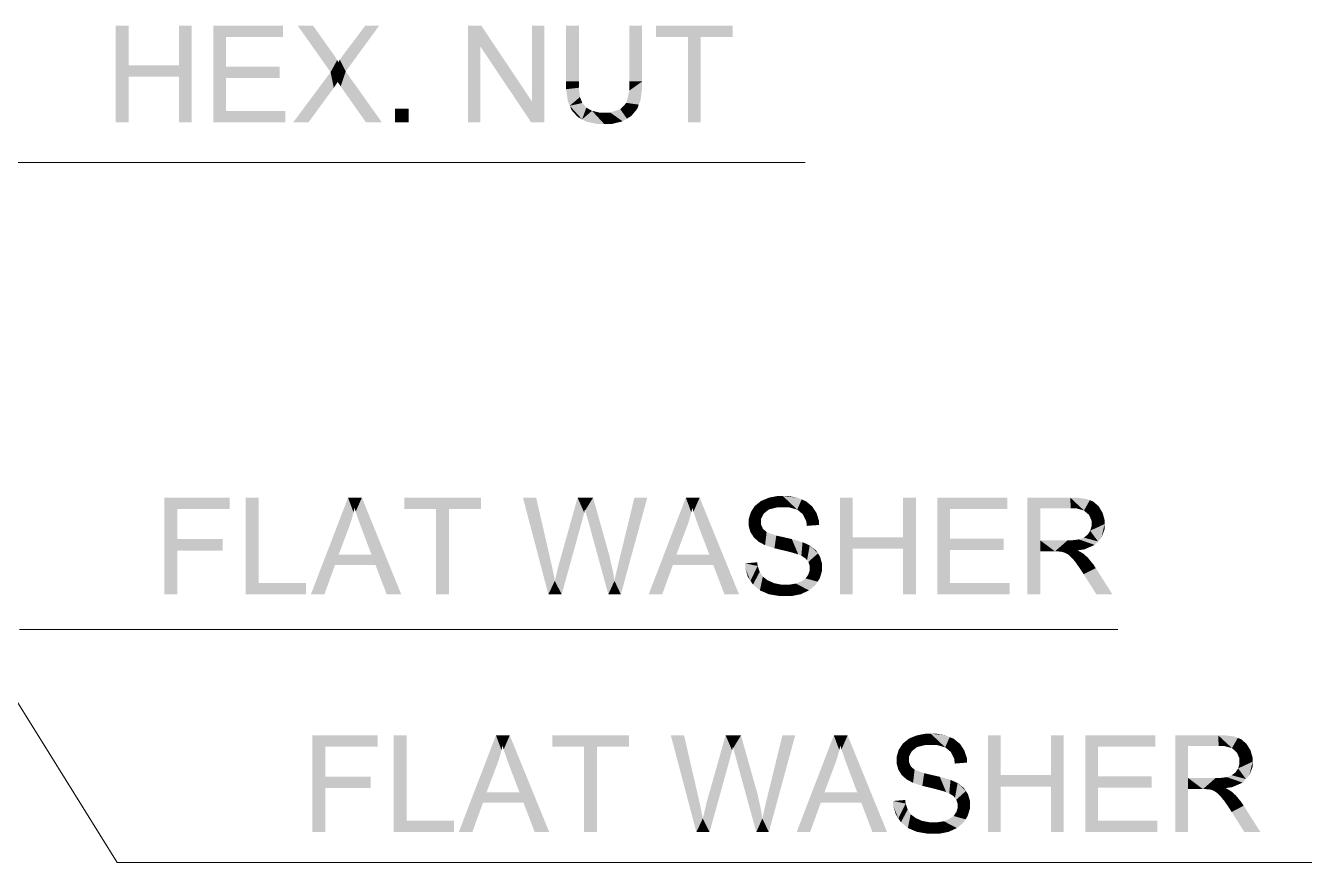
# Model space of a CAD drawing. Header units: millimetres. Extents: x 2 to 579, y 1 to 405.
# Drawn here: x 261.29 to 272.7, y 118.2 to 125.67 of the extents above; entities that cross this region are included whole.
import ezdxf

# ---------------------------------------------------------------- set-up
doc = ezdxf.new("R2010")
doc.units = ezdxf.units.MM
doc.linetypes.add('XKITLINE00', pattern=[0])
doc.layers.add('LinkedObject', color=7, linetype='Continuous', lineweight=0)

# ---------------------------------------------------------------- blocks, each defined once
blk = doc.blocks.new('*A4')
at = {"layer": 'LinkedObject'}
for points in [[(262.206, 125.313), (262.091, 124.804), (262.091, 125.668)], [(262.206, 125.313), (262.091, 125.668), (262.206, 125.668)], [(262.769, 125.668), (262.655, 125.313), (262.655, 125.668)], [(262.655, 125.211), (262.655, 125.313), (262.769, 125.668)], [(262.655, 125.211), (262.769, 125.668), (262.769, 124.804)], [(263.075, 125.302), (262.961, 124.804), (262.961, 125.668)], [(263.075, 125.302), (262.961, 125.668), (263.075, 125.566)], [(263.585, 125.566), (262.961, 125.668), (263.585, 125.668)], [(263.075, 125.566), (262.961, 125.668), (263.585, 125.566)], [(263.852, 125.668), (264.009, 125.252), (263.715, 125.668)], [(264.009, 125.447), (264.009, 125.252), (263.852, 125.668)], [(264.144, 125.258), (264.146, 125.438), (264.443, 125.668)], [(264.443, 125.668), (264.146, 125.438), (264.319, 125.668)], [(265.236, 125.668), (265.346, 125.482), (265.236, 124.804)], [(265.346, 125.482), (265.236, 125.668), (265.354, 125.668)], [(265.346, 125.482), (265.354, 125.668), (265.799, 124.804)], [(265.799, 124.804), (265.354, 125.668), (265.807, 124.99)], [(265.916, 125.668), (265.807, 124.99), (265.807, 125.668)], [(265.916, 124.804), (265.807, 124.99), (265.916, 125.668)], [(266.225, 125.668), (266.111, 125.169), (266.111, 125.668)], [(266.225, 125.169), (266.111, 125.169), (266.225, 125.668)], [(266.79, 125.668), (266.676, 125.169), (266.676, 125.668)], [(266.79, 125.169), (266.676, 125.169), (266.79, 125.668)], [(266.915, 125.668), (267.199, 125.566), (266.915, 125.566)], [(267.313, 125.566), (267.199, 125.566), (266.915, 125.668)], [(267.313, 125.566), (266.915, 125.668), (267.599, 125.668)], [(267.199, 124.804), (267.313, 125.566), (267.313, 124.804)], [(267.199, 125.566), (267.313, 125.566), (267.199, 124.804)], [(267.313, 125.566), (267.599, 125.668), (267.599, 125.566)], [(265.236, 124.804), (265.346, 125.482), (265.346, 124.804)], [(264.034, 125.413), (264.009, 125.252), (264.009, 125.447)], [(264.068, 125.36), (264.009, 125.252), (264.034, 125.413)], [(264.078, 125.341), (264.009, 125.252), (264.068, 125.36)], [(264.009, 125.252), (264.078, 125.341), (264.144, 125.258)], [(264.092, 125.364), (264.144, 125.258), (264.078, 125.341)], [(264.126, 125.412), (264.144, 125.258), (264.092, 125.364)], [(264.146, 125.438), (264.144, 125.258), (264.126, 125.412)], [(262.206, 125.211), (262.091, 124.804), (262.206, 125.313)], [(262.206, 125.313), (262.655, 125.211), (262.206, 125.211)], [(262.655, 125.313), (262.655, 125.211), (262.206, 125.313)], [(263.075, 125.2), (262.961, 124.804), (263.075, 125.302)], [(263.553, 125.2), (263.075, 125.302), (263.553, 125.302)], [(263.075, 125.2), (263.075, 125.302), (263.553, 125.2)], [(264.009, 125.252), (264.031, 125.104), (263.675, 124.804)], [(264.144, 125.258), (264.072, 125.165), (264.009, 125.252)], [(264.031, 125.104), (264.009, 125.252), (264.038, 125.112)], [(264.038, 125.112), (264.009, 125.252), (264.058, 125.143)], [(264.058, 125.143), (264.009, 125.252), (264.072, 125.165)], [(264.072, 125.165), (264.144, 125.258), (264.081, 125.152)], [(264.081, 125.152), (264.144, 125.258), (264.099, 125.125)], [(264.099, 125.125), (264.144, 125.258), (264.108, 125.112)], [(264.108, 125.112), (264.144, 125.258), (264.325, 124.804)], [(264.325, 124.804), (264.144, 125.258), (264.467, 124.804)], [(262.091, 124.804), (262.206, 125.211), (262.206, 124.804)], [(262.655, 125.211), (262.769, 124.804), (262.655, 124.804)], [(263.075, 124.906), (262.961, 124.804), (263.075, 125.2)], [(266.225, 125.169), (266.111, 125.1), (266.111, 125.169)], [(266.225, 125.113), (266.111, 125.1), (266.225, 125.169)], [(266.225, 125.113), (266.144, 124.952), (266.111, 125.1)], [(266.235, 125.03), (266.144, 124.952), (266.225, 125.113)], [(266.649, 124.978), (266.79, 125.169), (266.76, 124.962)], [(266.676, 125.088), (266.79, 125.169), (266.649, 124.978)], [(266.79, 125.169), (266.676, 125.088), (266.676, 125.169)], [(266.76, 124.962), (266.79, 125.169), (266.775, 125)], [(266.775, 125), (266.79, 125.169), (266.79, 125.104)], [(263.675, 124.804), (264.031, 125.104), (263.812, 124.804)], [(266.111, 125.1), (266.144, 124.952), (266.127, 124.992)], [(266.144, 124.952), (266.235, 125.03), (266.246, 125.003)], [(266.256, 124.977), (266.144, 124.952), (266.246, 125.003)], [(262.961, 124.804), (263.075, 124.906), (263.605, 124.804)], [(263.605, 124.804), (263.075, 124.906), (263.605, 124.906)], [(264.705, 124.925), (264.584, 124.804), (264.584, 124.925)], [(264.705, 124.804), (264.584, 124.804), (264.705, 124.925)], [(265.807, 124.99), (265.916, 124.804), (265.799, 124.804)], [(266.256, 124.977), (266.254, 124.831), (266.144, 124.952)], [(266.144, 124.952), (266.254, 124.831), (266.16, 124.913)], [(266.16, 124.913), (266.254, 124.831), (266.215, 124.852)], [(266.292, 124.935), (266.254, 124.831), (266.256, 124.977)], [(266.254, 124.831), (266.292, 124.935), (266.318, 124.921)], [(266.343, 124.907), (266.254, 124.831), (266.318, 124.921)], [(266.343, 124.907), (266.452, 124.789), (266.254, 124.831)], [(266.406, 124.892), (266.452, 124.789), (266.343, 124.907)], [(266.452, 124.789), (266.406, 124.892), (266.442, 124.892)], [(266.505, 124.892), (266.452, 124.789), (266.442, 124.892)], [(266.452, 124.789), (266.505, 124.892), (266.515, 124.789)], [(266.654, 124.837), (266.505, 124.892), (266.595, 124.921)], [(266.616, 124.813), (266.505, 124.892), (266.654, 124.837)], [(266.515, 124.789), (266.505, 124.892), (266.616, 124.813)], [(266.622, 124.949), (266.693, 124.861), (266.595, 124.921)], [(266.595, 124.921), (266.693, 124.861), (266.654, 124.837)], [(266.76, 124.962), (266.622, 124.949), (266.649, 124.978)], [(266.746, 124.924), (266.622, 124.949), (266.76, 124.962)], [(266.693, 124.861), (266.622, 124.949), (266.746, 124.924)], [(266.254, 124.831), (266.452, 124.789), (266.292, 124.81)], [(266.292, 124.81), (266.452, 124.789), (266.392, 124.789)], [(268.002, 121.469), (267.998, 121.368), (267.922, 121.454)], [(268.045, 121.469), (267.998, 121.368), (268.002, 121.469)], [(267.998, 121.368), (268.045, 121.469), (268.049, 121.368)], [(268.045, 121.469), (268.099, 121.368), (268.049, 121.368)], [(268.178, 121.453), (268.045, 121.469), (268.093, 121.469)], [(268.214, 121.438), (268.045, 121.469), (268.178, 121.453)], [(268.174, 121.347), (268.045, 121.469), (268.214, 121.438)], [(268.099, 121.368), (268.045, 121.469), (268.174, 121.347)], [(262.64, 121.084), (262.526, 120.59), (262.526, 121.454)], [(262.64, 121.084), (262.526, 121.454), (262.64, 121.352)], [(263.109, 121.352), (262.526, 121.454), (263.109, 121.454)], [(262.64, 121.352), (262.526, 121.454), (263.109, 121.352)], [(263.366, 121.454), (263.252, 120.59), (263.252, 121.454)], [(263.366, 120.692), (263.252, 120.59), (263.366, 121.454)], [(264.165, 121.454), (264.176, 121.198), (263.833, 120.59)], [(264.176, 121.198), (264.165, 121.454), (264.191, 121.239)], [(264.191, 121.239), (264.165, 121.454), (264.214, 121.322)], [(264.214, 121.322), (264.165, 121.454), (264.223, 121.363)], [(264.288, 121.454), (264.223, 121.363), (264.165, 121.454)], [(264.223, 121.363), (264.288, 121.454), (264.233, 121.328)], [(264.233, 121.328), (264.288, 121.454), (264.264, 121.238)], [(264.264, 121.238), (264.288, 121.454), (264.284, 121.183)], [(264.284, 121.183), (264.288, 121.454), (264.374, 120.945)], [(264.374, 120.945), (264.288, 121.454), (264.41, 120.852)], [(264.41, 120.852), (264.288, 121.454), (264.64, 120.59)], [(264.667, 121.454), (264.951, 121.352), (264.667, 121.352)], [(265.066, 121.352), (264.951, 121.352), (264.667, 121.454)], [(265.066, 121.352), (264.667, 121.454), (265.351, 121.454)], [(264.951, 120.59), (265.066, 121.352), (265.066, 120.59)], [(264.951, 121.352), (265.066, 121.352), (264.951, 120.59)], [(265.066, 121.352), (265.351, 121.454), (265.351, 121.352)], [(265.844, 121.454), (265.953, 120.59), (265.726, 121.454)], [(265.974, 120.887), (265.953, 120.59), (265.844, 121.454)], [(266.214, 121.454), (266.254, 121.248), (266.05, 120.87)], [(266.254, 121.248), (266.214, 121.454), (266.26, 121.269)], [(266.26, 121.269), (266.214, 121.454), (266.273, 121.32)], [(266.273, 121.32), (266.214, 121.454), (266.28, 121.35)], [(266.352, 121.454), (266.28, 121.35), (266.214, 121.454)], [(266.28, 121.35), (266.352, 121.454), (266.282, 121.34)], [(266.282, 121.34), (266.352, 121.454), (266.296, 121.289)], [(266.296, 121.289), (266.352, 121.454), (266.308, 121.248)], [(266.308, 121.248), (266.352, 121.454), (266.475, 121.016)], [(266.836, 121.454), (266.586, 120.898), (266.721, 121.454)], [(266.6, 120.59), (266.586, 120.898), (266.836, 121.454)], [(267.18, 121.454), (267.191, 121.198), (266.848, 120.59)], [(267.191, 121.198), (267.18, 121.454), (267.206, 121.239)], [(267.206, 121.239), (267.18, 121.454), (267.229, 121.322)], [(267.229, 121.322), (267.18, 121.454), (267.238, 121.363)], [(267.303, 121.454), (267.238, 121.363), (267.18, 121.454)], [(267.238, 121.363), (267.303, 121.454), (267.248, 121.328)], [(267.248, 121.328), (267.303, 121.454), (267.279, 121.238)], [(267.279, 121.238), (267.303, 121.454), (267.299, 121.183)], [(267.299, 121.183), (267.303, 121.454), (267.39, 120.945)], [(267.39, 120.945), (267.303, 121.454), (267.425, 120.852)], [(267.425, 120.852), (267.303, 121.454), (267.655, 120.59)], [(267.778, 121.353), (267.741, 121.23), (267.76, 121.324)], [(267.875, 121.311), (267.741, 121.23), (267.778, 121.353)], [(267.797, 121.381), (267.898, 121.33), (267.778, 121.353)], [(267.778, 121.353), (267.898, 121.33), (267.875, 121.311)], [(267.851, 121.424), (267.898, 121.33), (267.797, 121.381)], [(267.922, 121.349), (267.851, 121.424), (267.887, 121.439)], [(267.898, 121.33), (267.851, 121.424), (267.922, 121.349)], [(267.922, 121.454), (267.998, 121.368), (267.887, 121.439)], [(267.887, 121.439), (267.998, 121.368), (267.922, 121.349)], [(268.214, 121.438), (268.2, 121.326), (268.174, 121.347)], [(268.251, 121.422), (268.2, 121.326), (268.214, 121.438)], [(268.2, 121.326), (268.251, 121.422), (268.225, 121.305)], [(268.225, 121.305), (268.251, 121.422), (268.327, 121.347)], [(268.327, 121.347), (268.255, 121.243), (268.225, 121.305)], [(268.327, 121.347), (268.251, 121.422), (268.307, 121.377)], [(268.347, 121.316), (268.255, 121.243), (268.327, 121.347)], [(268.669, 121.099), (268.555, 120.59), (268.555, 121.454)], [(268.669, 121.099), (268.555, 121.454), (268.669, 121.454)], [(269.233, 121.454), (269.119, 121.099), (269.119, 121.454)], [(269.119, 120.997), (269.119, 121.099), (269.233, 121.454)], [(269.119, 120.997), (269.233, 121.454), (269.233, 120.59)], [(269.538, 121.088), (269.424, 120.59), (269.424, 121.454)], [(269.538, 121.088), (269.424, 121.454), (269.538, 121.352)], [(270.049, 121.352), (269.424, 121.454), (270.049, 121.454)], [(269.538, 121.352), (269.424, 121.454), (270.049, 121.352)], [(270.343, 121.073), (270.229, 120.59), (270.229, 121.454)], [(270.229, 121.454), (270.343, 121.359), (270.343, 121.073)], [(270.616, 121.359), (270.229, 121.454), (270.611, 121.454)], [(270.343, 121.359), (270.229, 121.454), (270.616, 121.359)], [(270.611, 121.454), (270.664, 121.359), (270.616, 121.359)], [(270.756, 121.442), (270.611, 121.454), (270.669, 121.454)], [(270.786, 121.431), (270.611, 121.454), (270.756, 121.442)], [(270.734, 121.339), (270.611, 121.454), (270.786, 121.431)], [(270.664, 121.359), (270.611, 121.454), (270.734, 121.339)], [(270.786, 121.431), (270.756, 121.319), (270.734, 121.339)], [(270.816, 121.419), (270.756, 121.319), (270.786, 121.431)], [(270.756, 121.319), (270.816, 121.419), (270.779, 121.3)], [(270.779, 121.3), (270.816, 121.419), (270.882, 121.348)], [(270.882, 121.348), (270.801, 121.249), (270.779, 121.3)], [(270.9, 121.319), (270.801, 121.249), (270.882, 121.348)], [(270.882, 121.348), (270.816, 121.419), (270.864, 121.378)], [(266.05, 120.87), (266.254, 121.248), (266.072, 120.59)], [(266.475, 121.016), (266.488, 120.59), (266.308, 121.248)], [(267.76, 121.324), (267.741, 121.23), (267.741, 121.263)], [(267.851, 121.265), (267.741, 121.23), (267.875, 121.311)], [(267.741, 121.23), (267.851, 121.265), (267.851, 121.238)], [(267.851, 121.215), (267.741, 121.23), (267.851, 121.238)], [(267.741, 121.23), (267.851, 121.215), (267.741, 121.201)], [(268.368, 121.248), (268.255, 121.243), (268.347, 121.316)], [(268.369, 121.21), (268.255, 121.243), (268.368, 121.248)], [(268.255, 121.243), (268.369, 121.21), (268.26, 121.202)], [(270.918, 121.254), (270.801, 121.249), (270.9, 121.319)], [(270.918, 121.218), (270.801, 121.249), (270.918, 121.254)], [(270.801, 121.249), (270.918, 121.218), (270.801, 121.219)], [(263.833, 120.59), (264.176, 121.198), (264.081, 120.945)], [(266.848, 120.59), (267.191, 121.198), (267.096, 120.945)], [(267.741, 121.201), (267.851, 121.215), (267.756, 121.147)], [(267.756, 121.147), (267.851, 121.215), (267.772, 121.123)], [(267.772, 121.123), (267.851, 121.215), (267.868, 121.176)], [(267.868, 121.176), (267.833, 121.058), (267.772, 121.123)], [(267.772, 121.123), (267.833, 121.058), (267.787, 121.099)], [(267.885, 121.161), (267.833, 121.058), (267.868, 121.176)], [(267.833, 121.058), (267.885, 121.161), (267.864, 121.042)], [(267.864, 121.042), (267.885, 121.161), (267.901, 121.146)], [(267.864, 121.042), (267.901, 121.146), (267.887, 121.029)], [(267.887, 121.029), (267.901, 121.146), (267.971, 121.002)], [(267.971, 121.002), (267.901, 121.146), (267.987, 121.115)], [(267.971, 121.002), (267.987, 121.115), (268.03, 120.988)], [(268.03, 120.988), (267.987, 121.115), (268.057, 121.1)], [(270.859, 121.063), (270.733, 121.097), (270.766, 121.123)], [(270.778, 121.141), (270.859, 121.063), (270.766, 121.123)], [(270.789, 121.159), (270.859, 121.063), (270.778, 121.141)], [(270.789, 121.159), (270.918, 121.218), (270.859, 121.063)], [(270.801, 121.198), (270.918, 121.218), (270.789, 121.159)], [(270.918, 121.218), (270.801, 121.198), (270.801, 121.219)], [(270.859, 121.063), (270.918, 121.218), (270.889, 121.095)], [(270.889, 121.095), (270.918, 121.218), (270.918, 121.172)], [(262.64, 120.982), (262.526, 120.59), (262.64, 121.084)], [(263.045, 120.982), (262.64, 121.084), (263.045, 121.084)], [(262.64, 120.982), (262.64, 121.084), (263.045, 120.982)], [(266.498, 120.935), (266.488, 120.59), (266.475, 121.016)], [(268.03, 120.988), (268.057, 121.1), (268.09, 120.974)], [(268.09, 120.974), (268.057, 121.1), (268.126, 121.084)], [(268.09, 120.974), (268.126, 121.084), (268.166, 120.953)], [(268.166, 120.953), (268.126, 121.084), (268.184, 120.946)], [(268.184, 120.946), (268.126, 121.084), (268.211, 120.936)], [(268.222, 121.056), (268.211, 120.936), (268.126, 121.084)], [(268.248, 121.045), (268.211, 120.936), (268.222, 121.056)], [(268.211, 120.936), (268.248, 121.045), (268.25, 120.91)], [(268.25, 120.91), (268.248, 121.045), (268.286, 121.027)], [(268.25, 120.91), (268.286, 121.027), (268.262, 120.895)], [(268.262, 120.895), (268.286, 121.027), (268.274, 120.88)], [(268.286, 121.027), (268.359, 120.956), (268.274, 120.88)], [(268.359, 120.956), (268.286, 121.027), (268.341, 120.983)], [(268.669, 120.997), (268.555, 120.59), (268.669, 121.099)], [(268.669, 121.099), (269.119, 120.997), (268.669, 120.997)], [(269.119, 121.099), (269.119, 120.997), (268.669, 121.099)], [(269.538, 120.986), (269.424, 120.59), (269.538, 121.088)], [(270.017, 120.986), (269.538, 121.088), (270.017, 121.088)], [(269.538, 120.986), (269.538, 121.088), (270.017, 120.986)], [(270.343, 121.073), (270.343, 120.974), (270.229, 120.59)], [(270.475, 120.974), (270.343, 121.073), (270.588, 121.073)], [(270.343, 120.974), (270.343, 121.073), (270.475, 120.974)], [(270.475, 120.974), (270.588, 121.073), (270.497, 120.974)], [(270.497, 120.974), (270.588, 121.073), (270.529, 120.972)], [(270.529, 120.972), (270.588, 121.073), (270.539, 120.969)], [(270.539, 120.969), (270.588, 121.073), (270.552, 120.966)], [(270.552, 120.966), (270.588, 121.073), (270.578, 120.955)], [(270.578, 120.955), (270.588, 121.073), (270.627, 121.073)], [(270.578, 120.955), (270.627, 121.073), (270.591, 120.947)], [(270.627, 121.073), (270.675, 120.983), (270.591, 120.947)], [(270.689, 121.081), (270.675, 120.983), (270.627, 121.073)], [(270.675, 120.983), (270.689, 121.081), (270.737, 120.992)], [(270.711, 121.089), (270.859, 121.063), (270.689, 121.081)], [(270.829, 121.032), (270.689, 121.081), (270.859, 121.063)], [(270.737, 120.992), (270.689, 121.081), (270.829, 121.032)], [(270.733, 121.097), (270.859, 121.063), (270.711, 121.089)], [(262.526, 120.59), (262.64, 120.982), (262.64, 120.59)], [(264.048, 120.852), (263.833, 120.59), (264.081, 120.945)], [(264.081, 120.945), (264.41, 120.852), (264.048, 120.852)], [(264.374, 120.945), (264.41, 120.852), (264.081, 120.945)], [(265.985, 120.843), (265.953, 120.59), (265.974, 120.887)], [(266.532, 120.782), (266.488, 120.59), (266.498, 120.935)], [(266.586, 120.898), (266.6, 120.59), (266.573, 120.845)], [(267.064, 120.852), (266.848, 120.59), (267.096, 120.945)], [(267.096, 120.945), (267.425, 120.852), (267.064, 120.852)], [(267.39, 120.945), (267.425, 120.852), (267.096, 120.945)], [(268.274, 120.88), (268.359, 120.956), (268.286, 120.844)], [(268.286, 120.844), (268.359, 120.956), (268.377, 120.93)], [(268.286, 120.844), (268.377, 120.93), (268.286, 120.824)], [(268.286, 120.824), (268.377, 120.93), (268.286, 120.804)], [(268.377, 120.93), (268.395, 120.834), (268.286, 120.804)], [(268.395, 120.834), (268.377, 120.93), (268.395, 120.868)], [(268.555, 120.59), (268.669, 120.997), (268.669, 120.59)], [(269.119, 120.997), (269.233, 120.59), (269.119, 120.59)], [(269.538, 120.692), (269.424, 120.59), (269.538, 120.986)], [(270.229, 120.59), (270.343, 120.974), (270.343, 120.59)], [(270.591, 120.947), (270.675, 120.983), (270.604, 120.938)], [(270.675, 120.983), (270.633, 120.909), (270.604, 120.938)], [(270.698, 120.972), (270.633, 120.909), (270.675, 120.983)], [(270.633, 120.909), (270.698, 120.972), (270.649, 120.889)], [(270.649, 120.889), (270.698, 120.972), (270.665, 120.868)], [(270.665, 120.868), (270.698, 120.972), (270.744, 120.94)], [(270.744, 120.94), (270.706, 120.809), (270.665, 120.868)], [(270.744, 120.94), (270.698, 120.972), (270.732, 120.951)], [(270.769, 120.917), (270.706, 120.809), (270.744, 120.94)], [(270.816, 120.86), (270.706, 120.809), (270.769, 120.917)], [(263.833, 120.59), (264.048, 120.852), (263.954, 120.59)], [(264.41, 120.852), (264.64, 120.59), (264.51, 120.59)], [(266.003, 120.755), (265.953, 120.59), (265.985, 120.843)], [(266.027, 120.78), (266.072, 120.59), (266.01, 120.711)], [(266.047, 120.86), (266.072, 120.59), (266.027, 120.78)], [(266.05, 120.87), (266.072, 120.59), (266.047, 120.86)], [(266.543, 120.711), (266.488, 120.59), (266.532, 120.782)], [(266.573, 120.845), (266.6, 120.59), (266.551, 120.752)], [(266.848, 120.59), (267.064, 120.852), (266.969, 120.59)], [(267.425, 120.852), (267.655, 120.59), (267.525, 120.59)], [(267.821, 120.844), (267.709, 120.867), (267.817, 120.877)], [(267.709, 120.867), (267.757, 120.712), (267.711, 120.824)], [(267.821, 120.844), (267.757, 120.712), (267.709, 120.867)], [(267.711, 120.824), (267.757, 120.712), (267.734, 120.746)], [(267.839, 120.791), (267.757, 120.712), (267.821, 120.844)], [(267.757, 120.712), (267.839, 120.791), (267.779, 120.678)], [(267.779, 120.678), (267.839, 120.791), (267.841, 120.626)], [(267.853, 120.77), (267.841, 120.626), (267.839, 120.791)], [(268.273, 120.767), (268.395, 120.834), (268.376, 120.734)], [(268.286, 120.804), (268.395, 120.834), (268.273, 120.767)], [(268.376, 120.734), (268.395, 120.834), (268.395, 120.799)], [(270.706, 120.809), (270.816, 120.86), (270.731, 120.77)], [(270.731, 120.77), (270.816, 120.86), (270.839, 120.825)], [(270.731, 120.77), (270.839, 120.825), (270.845, 120.59)], [(270.845, 120.59), (270.839, 120.825), (270.988, 120.59)], [(263.252, 120.59), (263.366, 120.692), (263.791, 120.59)], [(263.791, 120.59), (263.366, 120.692), (263.791, 120.692)], [(266.01, 120.711), (265.953, 120.59), (266.003, 120.755)], [(266.01, 120.711), (266.072, 120.59), (265.953, 120.59)], [(266.543, 120.711), (266.6, 120.59), (266.488, 120.59)], [(266.551, 120.752), (266.6, 120.59), (266.543, 120.711)], [(267.867, 120.749), (267.841, 120.626), (267.853, 120.77)], [(267.867, 120.749), (267.881, 120.609), (267.841, 120.626)], [(267.91, 120.716), (267.881, 120.609), (267.867, 120.749)], [(267.881, 120.609), (267.91, 120.716), (267.92, 120.592)], [(267.94, 120.703), (267.92, 120.592), (267.91, 120.716)], [(267.969, 120.69), (267.92, 120.592), (267.94, 120.703)], [(267.969, 120.69), (268.018, 120.575), (267.92, 120.592)], [(268.035, 120.677), (268.018, 120.575), (267.969, 120.69)], [(268.035, 120.677), (268.077, 120.575), (268.018, 120.575)], [(268.072, 120.677), (268.077, 120.575), (268.035, 120.677)], [(268.072, 120.677), (268.123, 120.575), (268.077, 120.575)], [(268.104, 120.677), (268.123, 120.575), (268.072, 120.677)], [(268.162, 120.687), (268.243, 120.609), (268.104, 120.677)], [(268.104, 120.677), (268.243, 120.609), (268.123, 120.575)], [(268.187, 120.697), (268.336, 120.673), (268.162, 120.687)], [(268.28, 120.626), (268.162, 120.687), (268.336, 120.673)], [(268.243, 120.609), (268.162, 120.687), (268.28, 120.626)], [(268.212, 120.706), (268.336, 120.673), (268.187, 120.697)], [(268.249, 120.733), (268.356, 120.704), (268.212, 120.706)], [(268.212, 120.706), (268.356, 120.704), (268.336, 120.673)], [(268.261, 120.75), (268.376, 120.734), (268.249, 120.733)], [(268.356, 120.704), (268.249, 120.733), (268.376, 120.734)], [(268.273, 120.767), (268.376, 120.734), (268.261, 120.75)], [(269.424, 120.59), (269.538, 120.692), (270.069, 120.59)], [(270.069, 120.59), (269.538, 120.692), (270.069, 120.692)], [(268.123, 120.575), (268.243, 120.609), (268.206, 120.592)], [(263.961, 118.963), (263.847, 118.468), (263.847, 119.332)], [(263.961, 118.963), (263.847, 119.332), (263.961, 119.23)], [(264.429, 119.23), (263.847, 119.332), (264.429, 119.332)], [(263.961, 119.23), (263.847, 119.332), (264.429, 119.23)], [(264.687, 119.332), (264.573, 118.468), (264.573, 119.332)], [(264.687, 118.57), (264.573, 118.468), (264.687, 119.332)], [(265.485, 119.332), (265.497, 119.076), (265.153, 118.468)], [(265.497, 119.076), (265.485, 119.332), (265.511, 119.117)], [(265.511, 119.117), (265.485, 119.332), (265.535, 119.2)], [(265.535, 119.2), (265.485, 119.332), (265.543, 119.242)], [(265.608, 119.332), (265.543, 119.242), (265.485, 119.332)], [(265.543, 119.242), (265.608, 119.332), (265.554, 119.206)], [(265.554, 119.206), (265.608, 119.332), (265.584, 119.116)], [(265.584, 119.116), (265.608, 119.332), (265.604, 119.062)], [(265.604, 119.062), (265.608, 119.332), (265.695, 118.823)], [(265.695, 118.823), (265.608, 119.332), (265.731, 118.73)], [(265.731, 118.73), (265.608, 119.332), (265.961, 118.468)], [(265.988, 119.332), (266.272, 119.23), (265.988, 119.23)], [(266.386, 119.23), (266.272, 119.23), (265.988, 119.332)], [(266.386, 119.23), (265.988, 119.332), (266.672, 119.332)], [(266.386, 119.23), (266.672, 119.332), (266.672, 119.23)], [(267.164, 119.332), (267.274, 118.468), (267.046, 119.332)], [(267.295, 118.766), (267.274, 118.468), (267.164, 119.332)], [(267.535, 119.332), (267.574, 119.126), (267.37, 118.749)], [(267.574, 119.126), (267.535, 119.332), (267.58, 119.147)], [(267.58, 119.147), (267.535, 119.332), (267.593, 119.198)], [(267.593, 119.198), (267.535, 119.332), (267.6, 119.228)], [(267.672, 119.332), (267.6, 119.228), (267.535, 119.332)], [(267.6, 119.228), (267.672, 119.332), (267.603, 119.218)], [(267.603, 119.218), (267.672, 119.332), (267.617, 119.168)], [(267.617, 119.168), (267.672, 119.332), (267.628, 119.126)], [(267.628, 119.126), (267.672, 119.332), (267.795, 118.895)], [(268.156, 119.332), (267.906, 118.777), (268.042, 119.332)], [(267.921, 118.468), (267.906, 118.777), (268.156, 119.332)], [(268.501, 119.332), (268.512, 119.076), (268.169, 118.468)], [(268.512, 119.076), (268.501, 119.332), (268.527, 119.117)], [(268.527, 119.117), (268.501, 119.332), (268.55, 119.2)], [(268.55, 119.2), (268.501, 119.332), (268.559, 119.242)], [(268.624, 119.332), (268.559, 119.242), (268.501, 119.332)], [(268.559, 119.242), (268.624, 119.332), (268.569, 119.206)], [(268.569, 119.206), (268.624, 119.332), (268.6, 119.116)], [(268.6, 119.116), (268.624, 119.332), (268.62, 119.062)], [(268.62, 119.062), (268.624, 119.332), (268.71, 118.823)], [(268.71, 118.823), (268.624, 119.332), (268.746, 118.73)], [(268.746, 118.73), (268.624, 119.332), (268.976, 118.468)], [(269.172, 119.303), (269.219, 119.208), (269.118, 119.26)], [(269.243, 119.227), (269.172, 119.303), (269.207, 119.318)], [(269.219, 119.208), (269.172, 119.303), (269.243, 119.227)], [(269.243, 119.332), (269.318, 119.246), (269.207, 119.318)], [(269.207, 119.318), (269.318, 119.246), (269.243, 119.227)], [(269.322, 119.347), (269.318, 119.246), (269.243, 119.332)], [(269.366, 119.347), (269.318, 119.246), (269.322, 119.347)], [(269.318, 119.246), (269.366, 119.347), (269.37, 119.246)], [(269.366, 119.347), (269.42, 119.246), (269.37, 119.246)], [(269.498, 119.332), (269.366, 119.347), (269.414, 119.347)], [(269.535, 119.316), (269.366, 119.347), (269.498, 119.332)], [(269.495, 119.225), (269.366, 119.347), (269.535, 119.316)], [(269.42, 119.246), (269.366, 119.347), (269.495, 119.225)], [(269.535, 119.316), (269.521, 119.204), (269.495, 119.225)], [(269.572, 119.301), (269.521, 119.204), (269.535, 119.316)], [(269.521, 119.204), (269.572, 119.301), (269.546, 119.183)], [(269.546, 119.183), (269.572, 119.301), (269.648, 119.225)], [(269.648, 119.225), (269.572, 119.301), (269.628, 119.255)], [(269.99, 118.977), (269.876, 118.468), (269.876, 119.332)], [(269.99, 118.977), (269.876, 119.332), (269.99, 119.332)], [(270.553, 119.332), (270.439, 118.977), (270.439, 119.332)], [(270.439, 118.875), (270.439, 118.977), (270.553, 119.332)], [(270.439, 118.875), (270.553, 119.332), (270.553, 118.468)], [(270.859, 118.966), (270.745, 118.468), (270.745, 119.332)], [(270.859, 118.966), (270.745, 119.332), (270.859, 119.23)], [(271.37, 119.23), (270.745, 119.332), (271.37, 119.332)], [(270.859, 119.23), (270.745, 119.332), (271.37, 119.23)], [(271.663, 118.951), (271.549, 118.468), (271.549, 119.332)], [(271.549, 119.332), (271.663, 119.237), (271.663, 118.951)], [(271.936, 119.237), (271.549, 119.332), (271.932, 119.332)], [(271.663, 119.237), (271.549, 119.332), (271.936, 119.237)], [(271.932, 119.332), (271.984, 119.237), (271.936, 119.237)], [(272.077, 119.321), (271.932, 119.332), (271.989, 119.332)], [(272.107, 119.309), (271.932, 119.332), (272.077, 119.321)], [(272.055, 119.218), (271.932, 119.332), (272.107, 119.309)], [(271.984, 119.237), (271.932, 119.332), (272.055, 119.218)], [(272.107, 119.309), (272.077, 119.198), (272.055, 119.218)], [(272.137, 119.297), (272.077, 119.198), (272.107, 119.309)], [(272.077, 119.198), (272.137, 119.297), (272.099, 119.178)], [(272.099, 119.178), (272.137, 119.297), (272.203, 119.227)], [(272.203, 119.227), (272.137, 119.297), (272.185, 119.256)], [(266.272, 118.468), (266.386, 119.23), (266.386, 118.468)], [(266.272, 119.23), (266.386, 119.23), (266.272, 118.468)], [(269.099, 119.231), (269.062, 119.109), (269.08, 119.203)], [(269.195, 119.189), (269.062, 119.109), (269.099, 119.231)], [(269.08, 119.203), (269.062, 119.109), (269.062, 119.141)], [(269.172, 119.143), (269.062, 119.109), (269.195, 119.189)], [(269.118, 119.26), (269.219, 119.208), (269.099, 119.231)], [(269.099, 119.231), (269.219, 119.208), (269.195, 119.189)], [(269.648, 119.225), (269.576, 119.121), (269.546, 119.183)], [(269.667, 119.195), (269.576, 119.121), (269.648, 119.225)], [(269.689, 119.127), (269.576, 119.121), (269.667, 119.195)], [(272.203, 119.227), (272.121, 119.128), (272.099, 119.178)], [(272.221, 119.197), (272.121, 119.128), (272.203, 119.227)], [(272.239, 119.132), (272.121, 119.128), (272.221, 119.197)], [(265.153, 118.468), (265.497, 119.076), (265.401, 118.823)], [(267.37, 118.749), (267.574, 119.126), (267.392, 118.468)], [(267.795, 118.895), (267.809, 118.468), (267.628, 119.126)], [(268.169, 118.468), (268.512, 119.076), (268.417, 118.823)], [(269.062, 119.109), (269.172, 119.143), (269.172, 119.116)], [(269.172, 119.093), (269.062, 119.109), (269.172, 119.116)], [(269.062, 119.109), (269.172, 119.093), (269.062, 119.079)], [(269.062, 119.079), (269.172, 119.093), (269.077, 119.025)], [(269.077, 119.025), (269.172, 119.093), (269.092, 119.001)], [(269.092, 119.001), (269.172, 119.093), (269.188, 119.055)], [(269.69, 119.089), (269.576, 119.121), (269.689, 119.127)], [(269.576, 119.121), (269.69, 119.089), (269.58, 119.08)], [(272.11, 119.037), (272.239, 119.097), (272.179, 118.942)], [(272.121, 119.076), (272.239, 119.097), (272.11, 119.037)], [(272.239, 119.097), (272.121, 119.128), (272.239, 119.132)], [(272.121, 119.128), (272.239, 119.097), (272.121, 119.097)], [(272.239, 119.097), (272.121, 119.076), (272.121, 119.097)], [(272.179, 118.942), (272.239, 119.097), (272.209, 118.973)], [(272.209, 118.973), (272.239, 119.097), (272.239, 119.051)], [(263.961, 118.861), (263.847, 118.468), (263.961, 118.963)], [(264.366, 118.861), (263.961, 118.963), (264.366, 118.963)], [(263.961, 118.861), (263.961, 118.963), (264.366, 118.861)], [(269.188, 119.055), (269.153, 118.937), (269.092, 119.001)], [(269.092, 119.001), (269.153, 118.937), (269.107, 118.977)], [(269.205, 119.04), (269.153, 118.937), (269.188, 119.055)], [(269.153, 118.937), (269.205, 119.04), (269.184, 118.921)], [(269.184, 118.921), (269.205, 119.04), (269.222, 119.025)], [(269.184, 118.921), (269.222, 119.025), (269.208, 118.908)], [(269.208, 118.908), (269.222, 119.025), (269.291, 118.881)], [(269.291, 118.881), (269.222, 119.025), (269.308, 118.994)], [(269.291, 118.881), (269.308, 118.994), (269.351, 118.867)], [(269.351, 118.867), (269.308, 118.994), (269.377, 118.978)], [(269.351, 118.867), (269.377, 118.978), (269.41, 118.852)], [(269.41, 118.852), (269.377, 118.978), (269.447, 118.962)], [(269.41, 118.852), (269.447, 118.962), (269.487, 118.831)], [(269.487, 118.831), (269.447, 118.962), (269.504, 118.824)], [(269.504, 118.824), (269.447, 118.962), (269.531, 118.814)], [(269.543, 118.935), (269.531, 118.814), (269.447, 118.962)], [(269.99, 118.875), (269.876, 118.468), (269.99, 118.977)], [(269.99, 118.977), (270.439, 118.875), (269.99, 118.875)], [(270.439, 118.977), (270.439, 118.875), (269.99, 118.977)], [(270.859, 118.864), (270.745, 118.468), (270.859, 118.966)], [(271.338, 118.864), (270.859, 118.966), (271.338, 118.966)], [(270.859, 118.864), (270.859, 118.966), (271.338, 118.864)], [(271.663, 118.951), (271.663, 118.852), (271.549, 118.468)], [(271.796, 118.852), (271.663, 118.951), (271.909, 118.951)], [(271.663, 118.852), (271.663, 118.951), (271.796, 118.852)], [(271.796, 118.852), (271.909, 118.951), (271.818, 118.852)], [(271.818, 118.852), (271.909, 118.951), (271.85, 118.85)], [(271.85, 118.85), (271.909, 118.951), (271.859, 118.848)], [(271.859, 118.848), (271.909, 118.951), (271.873, 118.845)], [(271.873, 118.845), (271.909, 118.951), (271.899, 118.833)], [(271.899, 118.833), (271.909, 118.951), (271.948, 118.951)], [(271.899, 118.833), (271.948, 118.951), (271.911, 118.825)], [(271.948, 118.951), (271.996, 118.861), (271.911, 118.825)], [(272.009, 118.959), (271.996, 118.861), (271.948, 118.951)], [(271.996, 118.861), (272.009, 118.959), (272.058, 118.87)], [(272.031, 118.968), (272.179, 118.942), (272.009, 118.959)], [(272.15, 118.91), (272.009, 118.959), (272.179, 118.942)], [(272.058, 118.87), (272.009, 118.959), (272.15, 118.91)], [(272.053, 118.976), (272.179, 118.942), (272.031, 118.968)], [(272.179, 118.942), (272.053, 118.976), (272.087, 119.002)], [(272.098, 119.019), (272.179, 118.942), (272.087, 119.002)], [(272.11, 119.037), (272.179, 118.942), (272.098, 119.019)], [(263.847, 118.468), (263.961, 118.861), (263.961, 118.468)], [(267.819, 118.813), (267.809, 118.468), (267.795, 118.895)], [(269.569, 118.923), (269.531, 118.814), (269.543, 118.935)], [(269.531, 118.814), (269.569, 118.923), (269.57, 118.789)], [(269.57, 118.789), (269.569, 118.923), (269.606, 118.906)], [(269.57, 118.789), (269.606, 118.906), (269.582, 118.773)], [(269.582, 118.773), (269.606, 118.906), (269.594, 118.758)], [(269.606, 118.906), (269.68, 118.835), (269.594, 118.758)], [(269.594, 118.758), (269.68, 118.835), (269.606, 118.723)], [(269.68, 118.835), (269.606, 118.906), (269.662, 118.862)], [(269.606, 118.723), (269.68, 118.835), (269.698, 118.808)], [(269.876, 118.468), (269.99, 118.875), (269.99, 118.468)], [(270.439, 118.875), (270.553, 118.468), (270.439, 118.468)], [(270.859, 118.57), (270.745, 118.468), (270.859, 118.864)], [(271.549, 118.468), (271.663, 118.852), (271.663, 118.468)], [(271.911, 118.825), (271.996, 118.861), (271.924, 118.817)], [(271.996, 118.861), (271.953, 118.788), (271.924, 118.817)], [(272.018, 118.851), (271.953, 118.788), (271.996, 118.861)], [(271.953, 118.788), (272.018, 118.851), (271.969, 118.767)], [(271.969, 118.767), (272.018, 118.851), (271.986, 118.747)], [(271.986, 118.747), (272.018, 118.851), (272.065, 118.818)], [(272.065, 118.818), (272.018, 118.851), (272.053, 118.829)], [(265.369, 118.73), (265.153, 118.468), (265.401, 118.823)], [(265.153, 118.468), (265.369, 118.73), (265.274, 118.468)], [(265.401, 118.823), (265.731, 118.73), (265.369, 118.73)], [(265.695, 118.823), (265.731, 118.73), (265.401, 118.823)], [(265.731, 118.73), (265.961, 118.468), (265.831, 118.468)], [(267.305, 118.721), (267.274, 118.468), (267.295, 118.766)], [(267.323, 118.633), (267.274, 118.468), (267.305, 118.721)], [(267.367, 118.738), (267.392, 118.468), (267.348, 118.658)], [(267.37, 118.749), (267.392, 118.468), (267.367, 118.738)], [(267.852, 118.661), (267.809, 118.468), (267.819, 118.813)], [(267.893, 118.724), (267.921, 118.468), (267.872, 118.63)], [(267.906, 118.777), (267.921, 118.468), (267.893, 118.724)], [(268.384, 118.73), (268.169, 118.468), (268.417, 118.823)], [(268.169, 118.468), (268.384, 118.73), (268.289, 118.468)], [(268.417, 118.823), (268.746, 118.73), (268.384, 118.73)], [(268.71, 118.823), (268.746, 118.73), (268.417, 118.823)], [(268.746, 118.73), (268.976, 118.468), (268.846, 118.468)], [(269.142, 118.723), (269.03, 118.746), (269.138, 118.755)], [(269.03, 118.746), (269.077, 118.591), (269.031, 118.702)], [(269.142, 118.723), (269.077, 118.591), (269.03, 118.746)], [(269.16, 118.669), (269.077, 118.591), (269.142, 118.723)], [(269.606, 118.723), (269.698, 118.808), (269.606, 118.703)], [(269.606, 118.703), (269.698, 118.808), (269.606, 118.683)], [(269.698, 118.808), (269.716, 118.712), (269.606, 118.683)], [(269.716, 118.712), (269.698, 118.808), (269.716, 118.747)], [(272.065, 118.818), (272.027, 118.687), (271.986, 118.747)], [(272.09, 118.795), (272.027, 118.687), (272.065, 118.818)], [(272.137, 118.738), (272.027, 118.687), (272.09, 118.795)], [(272.027, 118.687), (272.137, 118.738), (272.052, 118.648)], [(272.052, 118.648), (272.137, 118.738), (272.159, 118.704)], [(267.331, 118.589), (267.274, 118.468), (267.323, 118.633)], [(267.348, 118.658), (267.392, 118.468), (267.331, 118.589)], [(267.863, 118.589), (267.809, 118.468), (267.852, 118.661)], [(267.872, 118.63), (267.921, 118.468), (267.863, 118.589)], [(269.031, 118.702), (269.077, 118.591), (269.055, 118.625)], [(269.077, 118.591), (269.16, 118.669), (269.1, 118.556)], [(269.1, 118.556), (269.16, 118.669), (269.162, 118.505)], [(269.173, 118.649), (269.162, 118.505), (269.16, 118.669)], [(269.187, 118.628), (269.162, 118.505), (269.173, 118.649)], [(269.187, 118.628), (269.201, 118.488), (269.162, 118.505)], [(269.231, 118.594), (269.201, 118.488), (269.187, 118.628)], [(269.57, 118.612), (269.677, 118.582), (269.532, 118.585)], [(269.582, 118.629), (269.696, 118.613), (269.57, 118.612)], [(269.677, 118.582), (269.57, 118.612), (269.696, 118.613)], [(269.594, 118.646), (269.696, 118.613), (269.582, 118.629)], [(269.594, 118.646), (269.716, 118.712), (269.696, 118.613)], [(269.606, 118.683), (269.716, 118.712), (269.594, 118.646)], [(269.696, 118.613), (269.716, 118.712), (269.716, 118.678)], [(272.052, 118.648), (272.159, 118.704), (272.166, 118.468)], [(272.166, 118.468), (272.159, 118.704), (272.309, 118.468)], [(264.573, 118.468), (264.687, 118.57), (265.112, 118.468)], [(265.112, 118.468), (264.687, 118.57), (265.112, 118.57)], [(267.331, 118.589), (267.392, 118.468), (267.274, 118.468)], [(267.863, 118.589), (267.921, 118.468), (267.809, 118.468)], [(269.201, 118.488), (269.231, 118.594), (269.241, 118.471)], [(269.26, 118.581), (269.241, 118.471), (269.231, 118.594)], [(269.29, 118.568), (269.241, 118.471), (269.26, 118.581)], [(269.29, 118.568), (269.339, 118.454), (269.241, 118.471)], [(269.356, 118.556), (269.339, 118.454), (269.29, 118.568)], [(269.356, 118.556), (269.397, 118.454), (269.339, 118.454)], [(269.392, 118.556), (269.397, 118.454), (269.356, 118.556)], [(269.392, 118.556), (269.443, 118.454), (269.397, 118.454)], [(269.425, 118.556), (269.443, 118.454), (269.392, 118.556)], [(269.483, 118.565), (269.563, 118.488), (269.425, 118.556)], [(269.425, 118.556), (269.563, 118.488), (269.443, 118.454)], [(269.508, 118.575), (269.657, 118.552), (269.483, 118.565)], [(269.6, 118.504), (269.483, 118.565), (269.657, 118.552)], [(269.563, 118.488), (269.483, 118.565), (269.6, 118.504)], [(269.532, 118.585), (269.657, 118.552), (269.508, 118.575)], [(269.532, 118.585), (269.677, 118.582), (269.657, 118.552)], [(270.745, 118.468), (270.859, 118.57), (271.39, 118.468)], [(271.39, 118.468), (270.859, 118.57), (271.39, 118.57)], [(269.443, 118.454), (269.563, 118.488), (269.527, 118.471)]]:
    blk.add_hatch(color=7, dxfattribs=at).paths.add_polyline_path(points, flags=17)
at = {"layer": 'LinkedObject', "color": 6, "linetype": 'XKITLINE00', "lineweight": 0}
for p, q in [((259.71, 124.446), (268.245, 124.446)), ((258.492, 124.002), (262.103, 118.198)), ((261.233, 120.277), (271.035, 120.277)), ((262.103, 118.198), (280.203, 118.198))]:
    blk.add_line(p, q, dxfattribs=at)

msp = doc.modelspace()

# ---------------------------------------------------------------- block references
at = {"lineweight": 0}
msp.add_blockref('*A4', (0, 0), dxfattribs=at)

doc.saveas('drawing.dxf')
